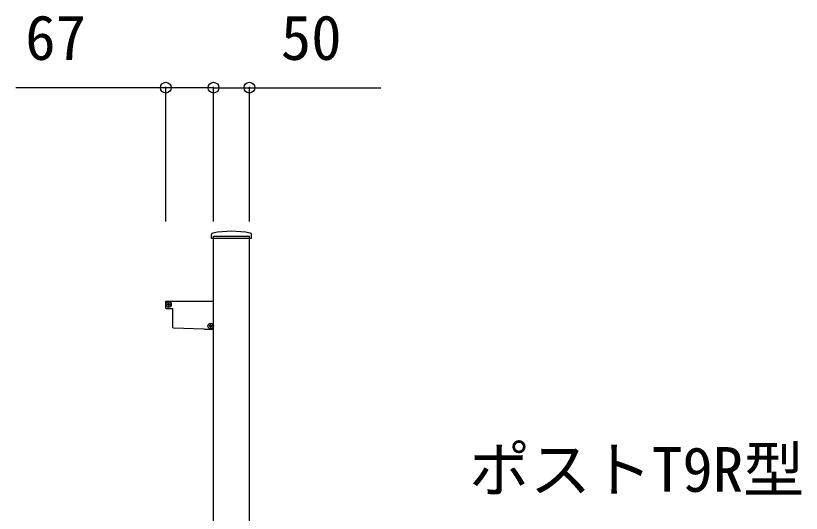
# Model space of a CAD drawing. Units: millimetres, scale not verified. Extents: x -4375 to 4375, y -6504 to 6476.
# Drawn here: x 953 to 2048, y -1791 to -1098 of the extents above; entities that cross this region are included whole.
import ezdxf
from ezdxf.enums import TextEntityAlignment as Align

# ---------------------------------------------------------------- set-up
doc = ezdxf.new("R2010")
doc.units = ezdxf.units.MM
doc.header["$LTSCALE"] = 30
doc.layers.add('0-2_YKK_A1', color=4, linetype='Continuous')
doc.layers.add('0-3_YKK_D', color=6, linetype='Continuous')
doc.styles.add('ＭＳ ゴシック', font='')
doc.styles.get('ＭＳ ゴシック').set_extended_font_data('MS Gothic')

msp = doc.modelspace()

# ---------------------------------------------------------------- linework, layer by layer
at = {"layer": '0-2_YKK_A1'}
for p, q in [((1225.95, -1408.28), (1226.23, -1402.81)), ((1282.05, -1408.28), (1225.95, -1408.28)), ((1229, -1405.28), (1279, -1405.28)), ((1282.05, -1408.28), (1281.77, -1402.81)), ((1161.9, -1496.98), (1161.9, -1504.98)), ((1228.5, -1495.98), (1162.9, -1495.98)), ((1229, -1534.28), (1229, -1496.48)), ((1162.9, -1505.98), (1172.4, -1505.98)), ((1167.63, -1500.89), (1168.45, -1500.89)), ((1172.4, -1532.3), (1172.4, -1505.98)), ((1226.23, -1530.69), (1227.05, -1530.69)), ((1215.9, -1534.78), (1173.37, -1533.29)), ((1215.9, -1534.78), (1228.5, -1534.78))]:
    msp.add_line(p, q, dxfattribs=at)
for points in [[(1229, -3455.28), (1229, -1408.28), (1229, -1405.28)], [(1279, -3455.28), (1279, -1408.28), (1279, -1405.28)], [(1165.17, -1500.07), (1164.35, -1500.07), (1164.35, -1500.89), (1165.17, -1500.89)], [(1166.81, -1499.25), (1166.81, -1498.43), (1165.99, -1498.43), (1165.99, -1499.25)], [(1168.45, -1500.89), (1168.45, -1500.07), (1167.63, -1500.07)], [(1165.99, -1501.71), (1165.99, -1502.53), (1166.81, -1502.53), (1166.81, -1501.71)], [(1223.77, -1529.87), (1222.95, -1529.87), (1222.95, -1530.69), (1223.77, -1530.69)], [(1225.41, -1529.05), (1225.41, -1528.23), (1224.59, -1528.23), (1224.59, -1529.05)], [(1224.59, -1531.51), (1224.59, -1532.33), (1225.41, -1532.33), (1225.41, -1531.51)], [(1227.05, -1530.69), (1227.05, -1529.87), (1226.23, -1529.87)]]:
    msp.add_lwpolyline(points, dxfattribs=at)
for centre in [(1166.4, -1500.48), (1166.4, -1500.48), (1225, -1530.28), (1225, -1530.28)]:
    msp.add_circle(centre, 3.75, dxfattribs=at)
for centre, radius, start, end in [((1228.23, -1402.92), 2, 101.68355, 177), ((1254, -1527.53), 129.25, 78.31645, 101.68355), ((1279.77, -1402.92), 2, 3, 78.31645), ((1162.9, -1496.98), 1, 90, 180), ((1165.17, -1499.25), 0.82, 270, 0), ((1167.63, -1499.25), 0.82, 180, 270), ((1228.5, -1496.48), 0.5, 0, 90), ((1162.9, -1504.98), 1, 180, 270), ((1165.17, -1501.71), 0.82, 0, 90), ((1167.63, -1501.71), 0.82, 90, 180), ((1173.4, -1532.3), 1, 180, 268), ((1223.77, -1529.05), 0.82, 270, 0), ((1223.77, -1531.51), 0.82, 0, 90), ((1226.23, -1529.05), 0.82, 180, 270), ((1226.23, -1531.51), 0.82, 90, 180), ((1228.5, -1534.28), 0.5, 270, 0)]:
    msp.add_arc(centre, radius, start, end, dxfattribs=at)
at = {"layer": '0-3_YKK_D'}
for p, q in [((1162.4, -1384.75), (1162.4, -1197.28)), ((1229, -1384.75), (1229, -1197.28)), ((1229, -1384.75), (1229, -1197.28)), ((1279, -1384.75), (1279, -1197.28))]:
    msp.add_line(p, q, dxfattribs=at)
for points in [[(1229, -1198.28), (1162.4, -1198.28), (953.25, -1198.28)], [(1229, -1198.28), (1279, -1198.28), (1462.01, -1198.28)]]:
    msp.add_lwpolyline(points, dxfattribs=at)
for centre in [(1162.4, -1198.28), (1229, -1198.28), (1229, -1198.28), (1279, -1198.28)]:
    msp.add_circle(centre, 7.5, dxfattribs=at)

# ---------------------------------------------------------------- texts
at = {"layer": '0-3_YKK_D', "style": 'ＭＳ ゴシック'}
for s, p in [('67', (966.49, -1178.28)), ('50', (1322.72, -1178.28)), ('ポストT9R型', (1585.12, -1780.06))]:
    msp.add_text(s, height=62.32, dxfattribs=at).set_placement(p, align=Align.BOTTOM_LEFT)

doc.saveas('drawing.dxf')
